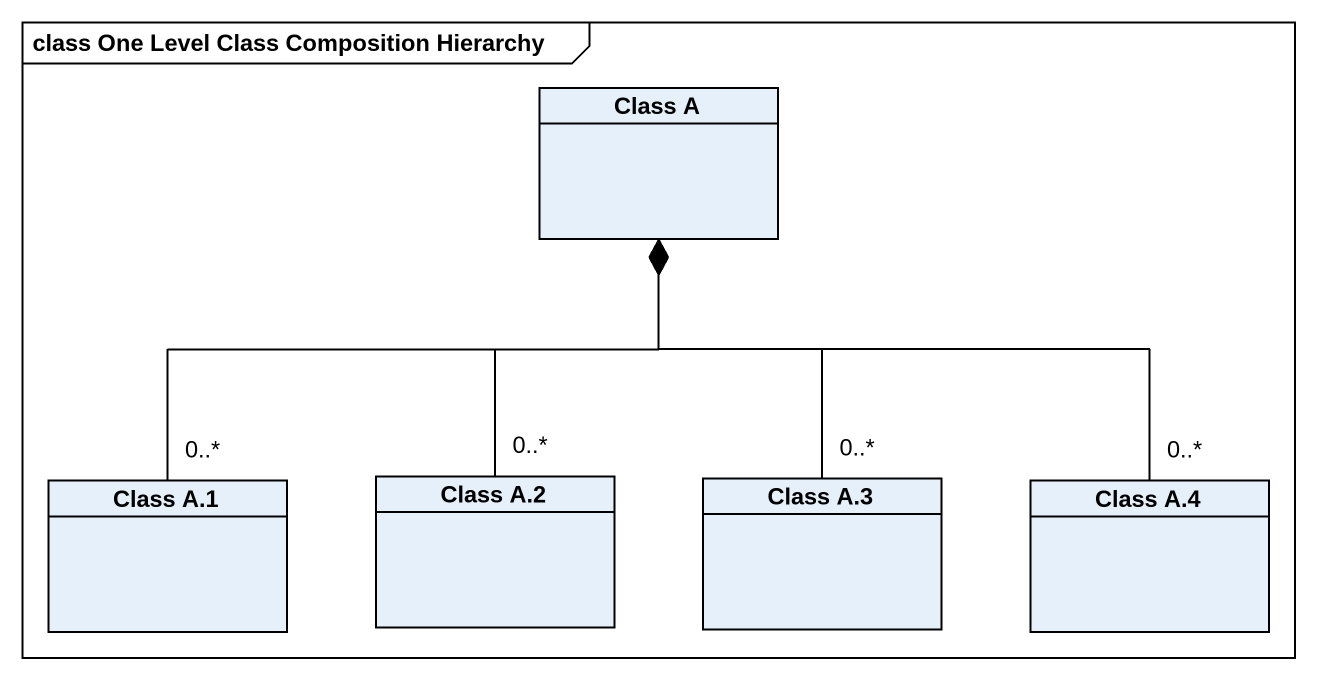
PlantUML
@startuml
mainframe class One Level Class Composition Hierarchy
hide circle
hide empty members
class "Class A" as Class_A
class "Class A.1" as Class_A_1
class "Class A.2" as Class_A_2
class "Class A.3" as Class_A_3
class "Class A.4" as Class_A_4
Class_A_1 "0..*" -up-* Class_A
Class_A_2 "0..*" -up-* Class_A
Class_A_3 "0..*" -up-* Class_A
Class_A_4 "0..*" -up-* Class_A
@enduml
